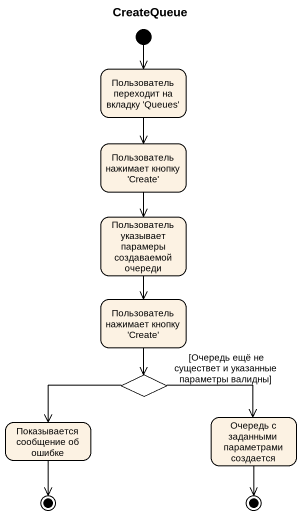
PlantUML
@startuml
title CreateQueue
hide empty description
state "Пользователь переходит на вкладку 'Queues'" as Пользователь_переходит_на
state "Пользователь нажимает кнопку 'Create'" as Пользователь_нажимает
state "Пользователь указывает парамеры создаваемой очереди" as Пользователь_указывает
state "Пользователь нажимает кнопку 'Create'" as Пользователь_нажимает_2
state choice1 <<choice>>
state "Показывается сообщение об ошибке" as Показывается_сообщение_об
state "Очередь с заданными параметрами создается" as Очередь_с_заданными
state final1 <<end>>
state final2 <<end>>
[*] --> Пользователь_переходит_на
Пользователь_переходит_на --> Пользователь_нажимает
Пользователь_нажимает --> Пользователь_указывает
Пользователь_указывает --> Пользователь_нажимает_2
Пользователь_нажимает_2 --> choice1
choice1 -left-> Показывается_сообщение_об
choice1 -right-> Очередь_с_заданными : [Очередь ещё не существет и указанные параметры валидны]
Показывается_сообщение_об --> final1
Очередь_с_заданными --> final2
@enduml
